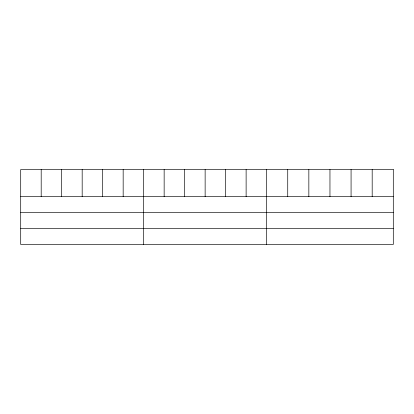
<?xml version="1.0" encoding="UTF-8"?>
<svg xmlns="http://www.w3.org/2000/svg" width="414" height="414" viewBox="0 0 414 414"><rect width="100%" height="100%" fill="white"/><g stroke="black" fill="none" stroke-linecap="round" stroke-linejoin="round"><path stroke-width="0.62" d="M20.7 196.666L393.3 196.666M20.7 212.439L393.3 212.439M20.7 228.683L393.3 228.683M372.186 169.549L372.186 196.666M351.072 169.549L351.072 196.666M329.958 169.549L329.958 196.666M308.844 169.549L308.844 196.666M287.73 169.549L287.73 196.666M266.616 169.549L266.616 244.451M246.123 169.549L246.123 196.666M225.63 169.549L225.63 196.666M205.137 169.549L205.137 196.666M184.644 169.549L184.644 196.666M164.151 169.549L164.151 196.666M143.658 169.549L143.658 244.451M123.165 169.549L123.165 196.666M102.672 169.549L102.672 196.666M82.179 169.549L82.179 196.666M61.686 169.549L61.686 196.666M41.193 169.549L41.193 196.666M393.3 169.549L20.7 169.549L20.7 244.451L393.3 244.451L393.3 169.549"/></g></svg>
